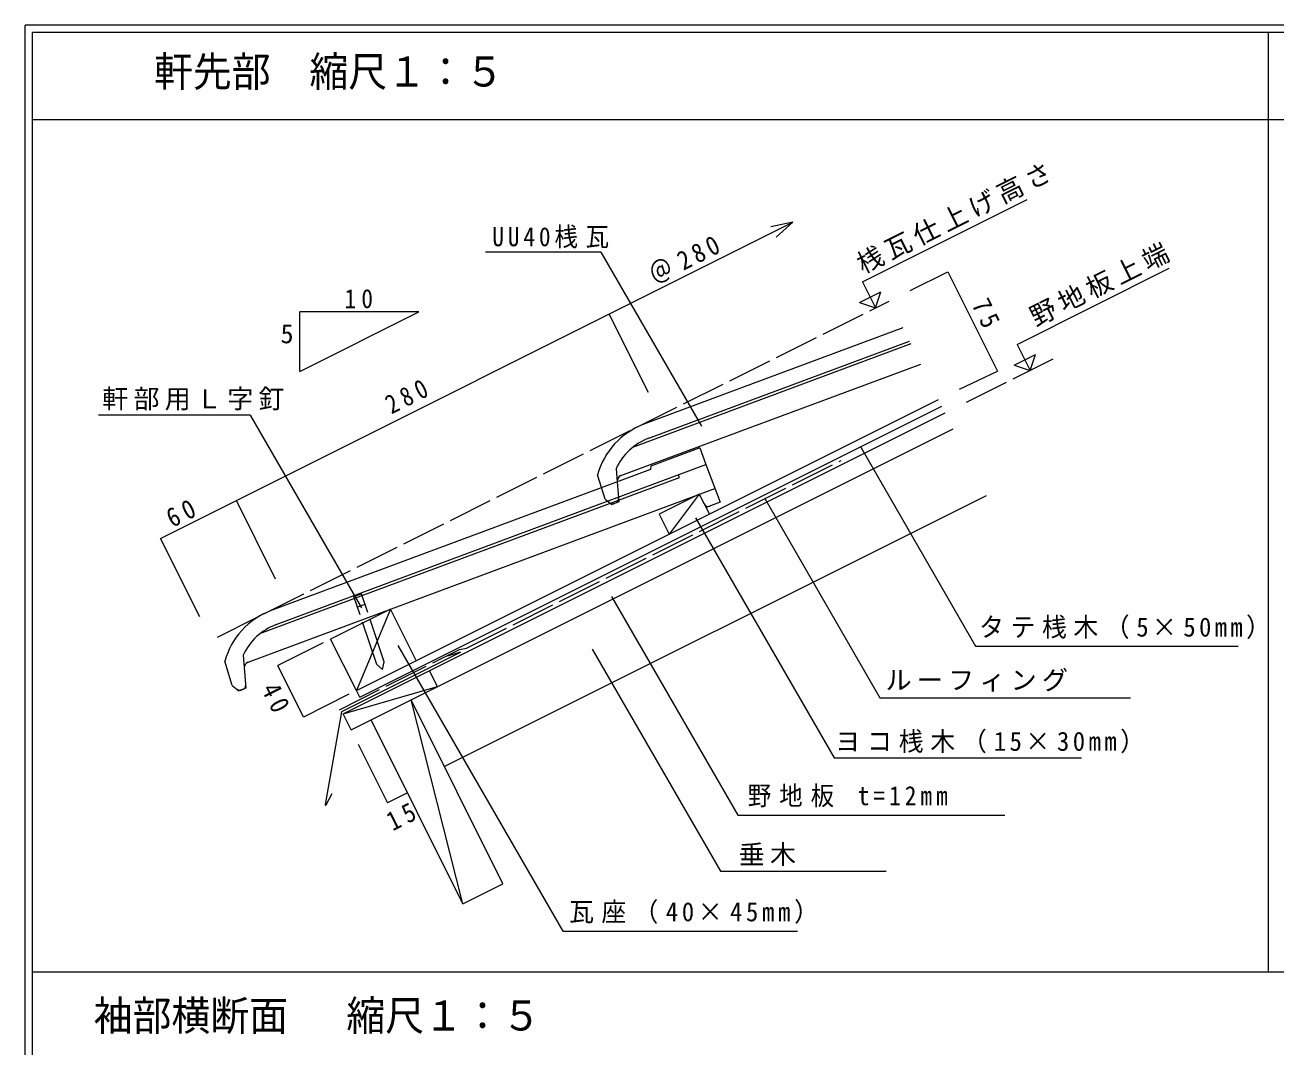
# Model space of a CAD drawing. Units: millimetres, scale not verified. Extents: x -990 to 1002, y -1561 to 1249.
# Drawn here: x -990 to -150, y 562 to 1249 of the extents above; entities that cross this region are included whole.
import ezdxf
from ezdxf.enums import TextEntityAlignment as Align

# ---------------------------------------------------------------- set-up
doc = ezdxf.new("R2010")
doc.units = ezdxf.units.MM
doc.header["$LTSCALE"] = 5
doc.linetypes.add('LONG_DASHED1', pattern=[7, 6, -1])
for name, color, linetype, lineweight in [('0-0_0', 7, 'Continuous', 18), ('0-1_寸法', 5, 'Continuous', 9), ('0-2_瓦粗い実', 5, 'Continuous', 9), ('0-4_瓦細い実', 5, 'Continuous', 9), ('0-5_瓦細い破', 5, 'LONG_DASHED1', 9), ('0-6_瓦座', 5, 'Continuous', 9), ('0-7_桟木', 5, 'Continuous', 9), ('0-8_垂木', 7, 'Continuous', 18), ('0-9_野地板', 5, 'Continuous', 9), ('0-A_ルーフィ', 5, 'LONG_DASHED1', 9), ('0-B_板金', 5, 'Continuous', 9), ('0-C_釘とビス', 5, 'Continuous', 9), ('1-4_寸法破線', 5, 'LONG_DASHED1', 9)]:
    doc.layers.add(name, color=color, linetype=linetype, lineweight=lineweight)
doc.styles.add('ＭＳ ゴシック', font='')
doc.styles.get('ＭＳ ゴシック').set_extended_font_data('MS Gothic')

msp = doc.modelspace()

# ---------------------------------------------------------------- linework, layer by layer
at = {"layer": '0-0_0', "color": 5, "lineweight": 9}
for p, q in [((1000.117, 1248.843), (-989.883, 1248.843)), ((-989.883, -101.157), (-989.883, 1248.843)), ((995.117, 1243.843), (-984.883, 1243.843)), ((-984.883, -96.157), (-984.883, 1243.843)), ((-154.883, 1243.843), (-154.883, 612.523)), ((995.117, 1185.125), (-984.883, 1185.125)), ((995.117, 612.523), (-984.883, 612.523))]:
    msp.add_line(p, q, dxfattribs=at)
at = {"layer": '0-1_寸法'}
for p, q in [((-427.27, 1076.357), (-316.732, 1131.625)), ((-898.867, 904.005), (-474.118, 1116.379)), ((-474.113, 1116.38), (-488.809, 1113.373)), ((-474.113, 1116.38), (-485.336, 1106.428)), ((-603.057, 1096.314), (-680.477, 1096.314)), ((-603.057, 1096.314), (-535.517, 979.331)), ((-323.474, 1034.347), (-221.21, 1085.478)), ((-427.27, 1076.357), (-418.508, 1058.832)), ((-395.287, 1070.443), (-369.943, 1083.113)), ((-369.944, 1083.114), (-336.601, 1016.423)), ((-429.317, 1062.435), (-414.905, 1069.641)), ((-805.366, 1016.08), (-805.366, 1056.08)), ((-571.077, 1001.912), (-597.473, 1054.702)), ((-323.474, 1034.347), (-314.711, 1016.823)), ((-325.521, 1020.425), (-311.109, 1027.631)), ((-362.152, 1004.161), (-336.599, 1016.422)), ((-838.565, 986.708), (-940.488, 986.708)), ((-838.565, 986.708), (-763.892, 857.37)), ((-821.516, 876.692), (-847.912, 929.481)), ((-492.867, 930.773), (-415.631, 796.995)), ((-539.391, 917.803), (-446.282, 756.533)), ((-872.471, 851.214), (-898.867, 904.005)), ((-789.573, 833.916), (-820.087, 818.66)), ((-415.631, 796.995), (-247.349, 796.995)), ((-766.053, 765.761), (-746.388, 726.43)), ((-446.282, 756.533), (-280.125, 756.533)), ((-732.971, 733.14), (-746.388, 726.431))]:
    msp.add_line(p, q, dxfattribs=at)
for points in [[(-429.317, 1062.435), (-418.508, 1058.832), (-414.905, 1069.641)], [(-805.366, 1016.08), (-725.367, 1056.08), (-805.366, 1056.08)], [(-325.521, 1020.425), (-314.711, 1016.823), (-311.109, 1027.631)], [(-428.431, 965.18), (-351.361, 831.69), (-174.955, 831.69)], [(-595.846, 865.025), (-510.958, 717.994), (-331.651, 717.994)], [(-739.352, 832.121), (-628.506, 640.13), (-470.945, 640.13)], [(-608.872, 829.697), (-522.759, 680.545), (-411.358, 680.545)], [(-772.257, 799.285), (-802.77, 784.029), (-820.087, 818.66)]]:
    msp.add_lwpolyline(points, dxfattribs=at)
at = {"layer": '0-2_瓦粗い実'}
for p, q in [((-400.277, 1045.401), (-574.149, 980.692)), ((-570.763, 971.282), (-395.779, 1036.405)), ((-536.631, 964.779), (-532.445, 953.532)), ((-569.672, 950.348), (-824.591, 855.476)), ((-821.205, 846.066), (-532.445, 953.532)), ((-592.892, 950.776), (-592.15, 941.982)), ((-602.607, 938.09), (-605.25, 946.71)), ((-843.333, 825.56), (-841.457, 803.317)), ((-850.699, 805.213), (-855.691, 821.494)), ((-850.699, 805.213), (-846.143, 801.573)), ((-841.457, 803.317), (-846.143, 801.573))]:
    msp.add_line(p, q, dxfattribs=at)
msp.add_lwpolyline([(-536.631, 964.779), (-569.433, 952.571), (-569.672, 950.348)], dxfattribs=at)
for centre, radius, start, end in [((-556.527, 933.341), 50.524, 110.41356, 164.65617), ((-556.961, 934.195), 39.572, 110.41356, 155.22827), ((-806.968, 808.125), 50.524, 110.41356, 164.65617), ((-807.402, 808.979), 39.572, 110.41356, 155.22827), ((-845.598, 804.977), 3, 231.37732, 290.41356), ((-844.638, 805.334), 3, 290.41356, 4.82076)]:
    msp.add_arc(centre, radius, start, end, dxfattribs=at)
at = {"layer": '0-4_瓦細い実'}
for p, q in [((-394.88, 1034.606), (-581.85, 965.022)), ((-589.566, 946.145), (-388.133, 1021.111)), ((-532.445, 953.532), (-523.028, 928.228)), ((-550.492, 944.682), (-832.291, 839.806)), ((-550.492, 944.682), (-550.687, 946.743)), ((-840.007, 820.929), (-526.516, 937.6)), ((-532.4, 924.74), (-536.898, 933.736)), ((-523.028, 928.228), (-532.4, 924.74))]:
    msp.add_line(p, q, dxfattribs=at)
for centre, radius, start, end in [((-588.171, 942.396), 4, 110.41356, 184.82076), ((-530.921, 928.491), 3, 206.56419, 290.41356), ((-838.612, 817.18), 4, 110.41356, 184.82076)]:
    msp.add_arc(centre, radius, start, end, dxfattribs=at)
at = {"layer": '0-5_瓦細い破'}
for p, q in [((-592.15, 941.982), (-591.016, 928.533)), ((-600.257, 930.429), (-602.607, 938.09)), ((-600.257, 930.429), (-595.702, 926.789)), ((-591.016, 928.533), (-595.702, 926.789))]:
    msp.add_line(p, q, dxfattribs=at)
for centre, start, end in [((-595.156, 930.193), 231.37732, 290.41356), ((-594.197, 930.55), 290.41356, 4.82076)]:
    msp.add_arc(centre, 3, start, end, dxfattribs=at)
at = {"layer": '0-6_瓦座'}
for p in [(-744.353, 856.528), (-767.285, 801.77)]:
    msp.add_line(p, (-784.602, 836.402), dxfattribs=at)
msp.add_lwpolyline([(-727.037, 821.895), (-744.353, 856.528), (-767.285, 801.77)], dxfattribs=at)
at = {"layer": '0-7_桟木'}
for p, q in [((-767.286, 801.77), (-376.228, 997.3)), ((-765.051, 797.299), (-373.992, 992.828)), ((-536.916, 933.772), (-563.822, 920.319)), ((-536.916, 933.772), (-557.095, 906.866)), ((-536.916, 933.772), (-530.189, 920.319)), ((-563.822, 920.319), (-557.095, 906.866)), ((-765.051, 797.299), (-767.285, 801.77))]:
    msp.add_line(p, q, dxfattribs=at)
at = {"layer": '0-8_垂木'}
for p, q in [((-708.232, 750.744), (-344.007, 932.856)), ((-695.71, 658.618), (-730.593, 795.466)), ((-695.71, 658.618), (-757.425, 782.05))]:
    msp.add_line(p, q, dxfattribs=at)
msp.add_lwpolyline([(-695.71, 658.618), (-668.877, 672.035), (-730.593, 795.466)], dxfattribs=at)
at = {"layer": '0-9_野地板'}
for p, q in [((-776.209, 786.075), (-371.733, 988.312)), ((-770.842, 775.34), (-366.368, 977.579)), ((-712.705, 804.411), (-718.072, 815.144)), ((-776.209, 786.075), (-712.705, 804.411)), ((-770.842, 775.34), (-776.209, 786.075))]:
    msp.add_line(p, q, dxfattribs=at)
at = {"layer": '0-A_ルーフィ'}
for p, q in [((-693.337, 830.315), (-441.703, 956.412)), ((-778.562, 788.938), (-698.079, 829.383)), ((-698.079, 829.383), (-693.337, 830.315))]:
    msp.add_line(p, q, dxfattribs=at)
at = {"layer": '0-B_板金'}
for p, q in [((-697.632, 827.637), (-706.006, 824.939)), ((-697.632, 827.637), (-697.483, 827.31)), ((-787.629, 725), (-783.547, 732.614))]:
    msp.add_line(p, q, dxfattribs=at)
msp.add_lwpolyline([(-697.483, 827.31), (-777.347, 787.472), (-788.316, 725.265)], dxfattribs=at)
msp.add_arc((-787.929, 725.247), 0.388, 177.21877, 320.58318, dxfattribs=at)
at = {"layer": '0-C_釘とビス', "linetype": 'LONG_DASHED1'}
for p, q in [((-748.53, 821.093), (-763.798, 866.699)), ((-766.597, 858.125), (-761.499, 859.832)), ((-749.661, 816.004), (-753.628, 819.385)), ((-749.661, 816.004), (-748.53, 821.093))]:
    msp.add_line(p, q, dxfattribs=at)
msp.add_lwpolyline([(-753.628, 819.385), (-768.896, 864.992), (-763.798, 866.699)], dxfattribs=at)
at = {"layer": '1-4_寸法破線'}
for p, q in [((-860.678, 837.758), (-409.297, 1063.44)), ((-299.453, 1024.452), (-357.729, 995.314))]:
    msp.add_line(p, q, dxfattribs=at)

# ---------------------------------------------------------------- texts
at = {"layer": '0-0_0', "color": 3, "style": 'ＭＳ ゴシック', "width": 0.95}
for s, p in [('軒先部  縮尺１：５', (-903.247, 1201.451)), ('袖部横断面\u3000 縮尺１：５', (-943.775, 567.349))]:
    msp.add_text(s, height=20.16, dxfattribs=at).set_placement(p, align=Align.BOTTOM_LEFT)
at = {"layer": '0-1_寸法', "color": 4, "style": 'ＭＳ ゴシック'}
msp.add_text('5', height=12.83, dxfattribs=at).set_placement((-818.214, 1031.222), align=Align.BOTTOM_LEFT)
at = {"layer": '0-1_寸法', "color": 4, "char_height": 12.83, "attachment_point": 7, "style": 'ＭＳ ゴシック'}
for s, insert, rotation in [('\\T1.2;桟瓦仕上げ高さ', (-426.467, 1080.362), 26.565), ('\\T1.35;\\W0.9;＠280', (-566.174, 1073.113), 26.566), ('\\T1.2;野地板上端', (-310.21, 1044.893), 26.565), ('\\T1.44;\\W0.9;75', (-354.491, 1061.012), 296.564), ('\\T1.46;\\W0.85;280', (-743.677, 987.034), 26.564), ('\\T1.44;\\W0.9;60', (-890.831, 910.817), 26.562), ('\\T1.44;\\W0.9;40', (-831.609, 802.686), 296.563), ('\\T1.44;\\W0.9;15', (-742.869, 707.037), 26.562)]:
    msp.add_mtext(s, dxfattribs=dict(at, insert=insert, rotation=rotation))
for s, insert in [('\\T1.33;\\W0.9;UU40桟瓦', (-676.026, 1098.833)), ('\\T1.44;\\W0.9;10', (-775.293, 1058.436)), ('\\T1.2;軒部用Ｌ字釘', (-938.057, 989.885)), ('\\T1.27;\\W0.95;タテ桟木（5×50mm）', (-348.938, 836.37)), ('\\T1.2;ルーフィング', (-411.807, 801.09)), ('\\T1.28;\\W0.95;ヨコ桟木（15×30mm）', (-445.533, 759.633)), ('\\T1.34;\\W0.9;野地板\\~t=12mm', (-504.349, 723.367)), ('\\T1.2;垂木', (-510.466, 683.883)), ('\\T1.3;\\W0.95;瓦座（40×45mm）', (-624.305, 645.111))]:
    msp.add_mtext(s, dxfattribs=dict(at, insert=insert))

doc.saveas('drawing.dxf')
